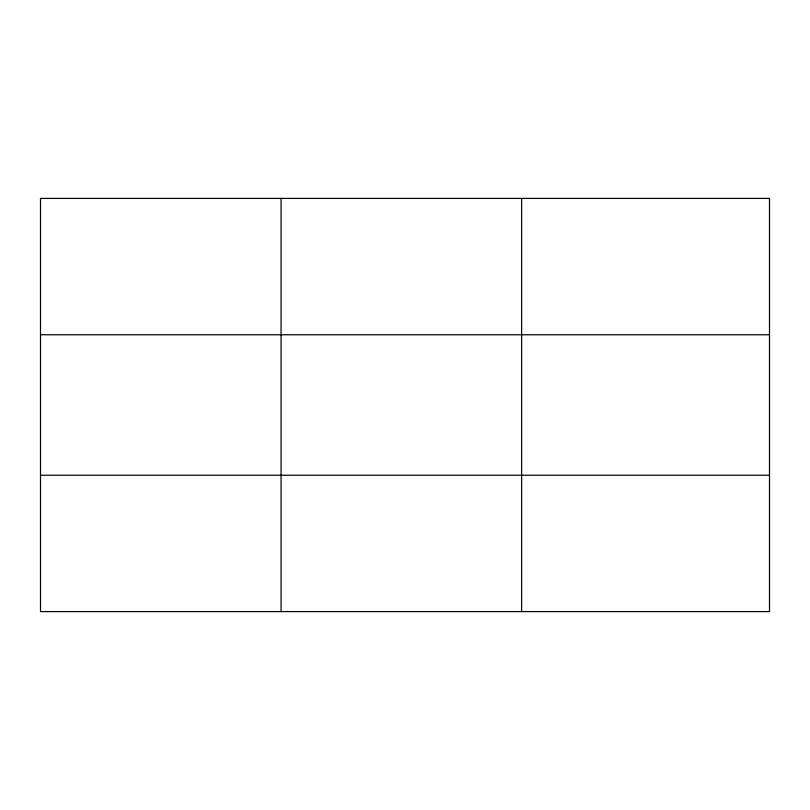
<?xml version="1.0" encoding="UTF-8"?>
<svg xmlns="http://www.w3.org/2000/svg" width="810" height="810" viewBox="0 0 810 810"><rect width="100%" height="100%" fill="white"/><g stroke="black" fill="none" stroke-linecap="round" stroke-linejoin="round"><path stroke-width="1.21" d="M281.07 611.59L281.07 198.41M521.64 611.59L521.64 198.41M40.5 334.763L769.5 334.763M40.5 475.237L769.5 475.237M769.5 198.41L769.5 611.59L40.5 611.59L40.5 198.41L769.5 198.41"/></g></svg>
